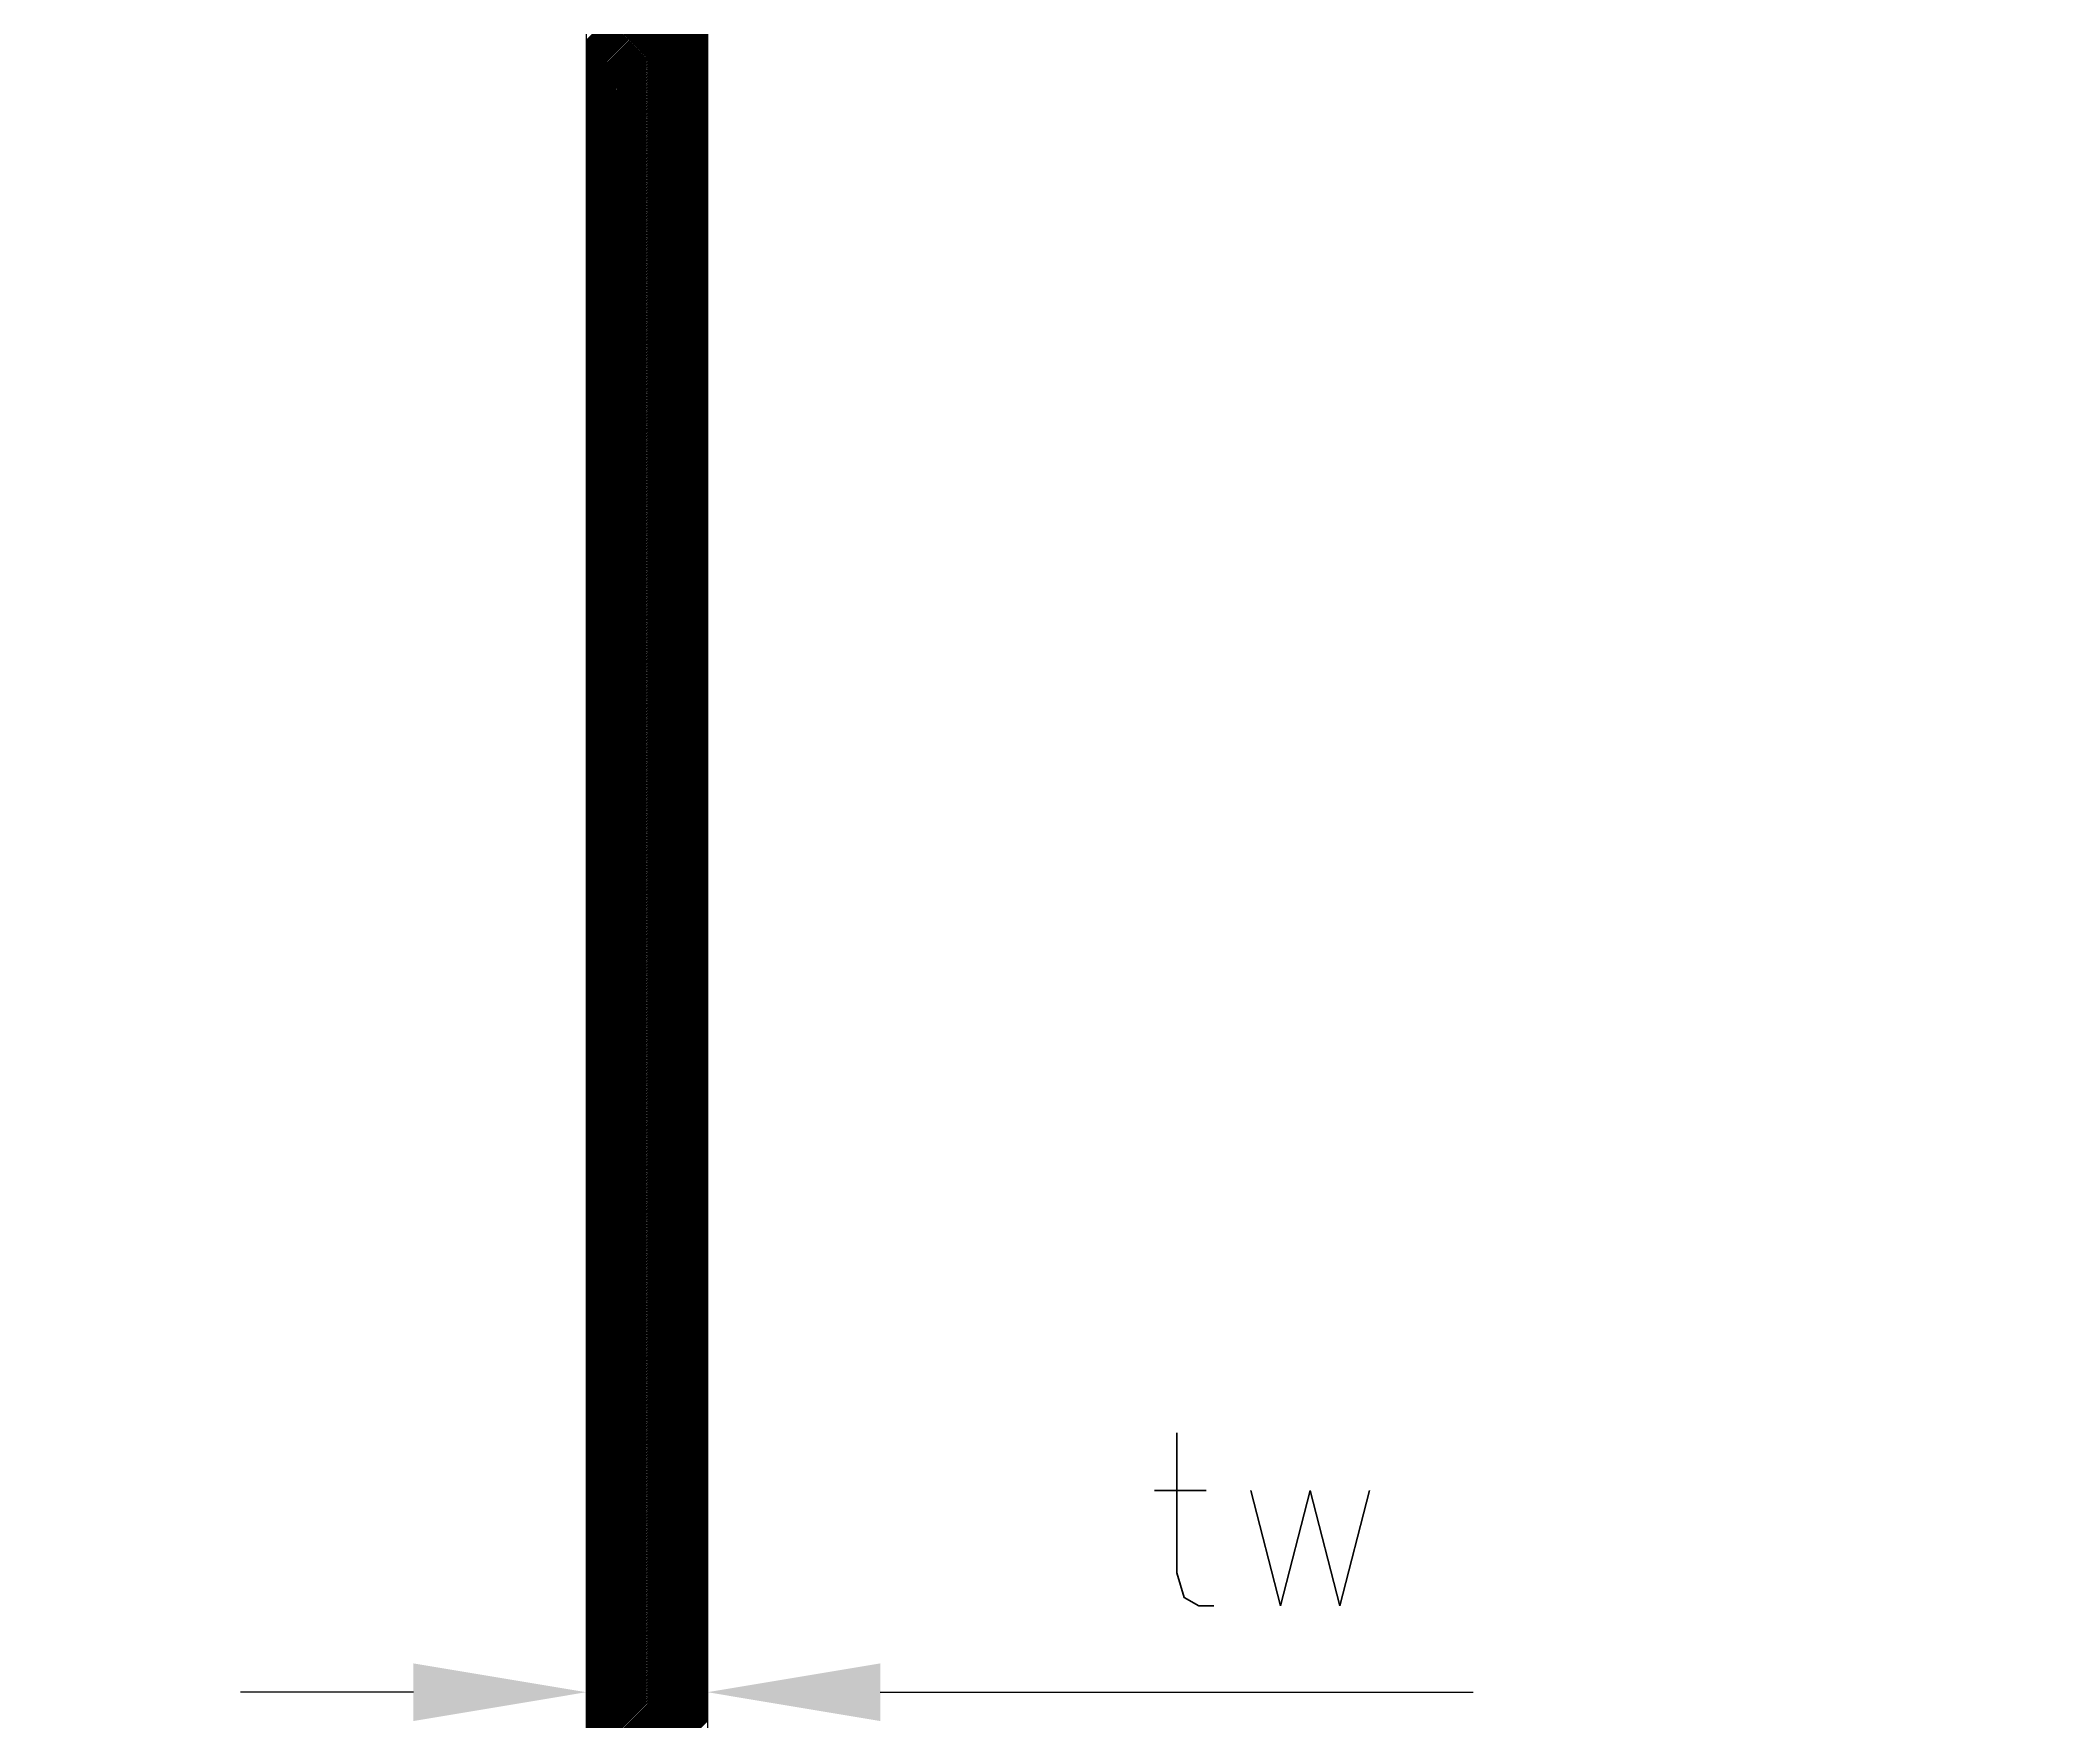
# Model space of a CAD drawing. Extents: x 7 to 3068, y 44 to 931.
# Drawn here: x 239.5 to 472.2, y 461.4 to 655.9 of the extents above; entities that cross this region are included whole.
import ezdxf

# ---------------------------------------------------------------- set-up
doc = ezdxf.new("R2010")
doc.units = 0
doc.layers.get('0').update_dxf_attribs({"linetype": 'CONTINUOUS'})
doc.layers.get('DEFPOINTS').update_dxf_attribs({"linetype": 'CONTINUOUS'})
doc.styles.get("Standard").update_dxf_attribs({"font": 'simplex.shx'})
doc.dimstyles.get("Standard").update_dxf_attribs({"dimtxt": 0.18, "dimasz": 0.18, "dimexe": 0.18, "dimexo": 0.0625, "dimgap": 0.09, "dimtad": 0, "dimtih": 1, "dimtoh": 1, "dimzin": 0, "dimcen": 0.09, "dimazin": 3, "dimtfac": 1, "dimtofl": 0, "dimtmove": 0, "dimatfit": 3})

# ---------------------------------------------------------------- blocks, each defined once
blk = doc.blocks.new('*X50')
at = {"color": 0}
for p, q in [((302.67, 655.89), (316.67, 669.89)), ((302.67, 655.71), (316.67, 669.71)), ((302.67, 655.54), (316.67, 669.54)), ((302.67, 655.36), (316.67, 669.36)), ((302.67, 655.18), (316.67, 669.18)), ((302.67, 655.01), (316.67, 669.01)), ((302.67, 654.83), (316.67, 668.83)), ((302.67, 654.65), (316.67, 668.65)), ((302.67, 654.48), (316.67, 668.48)), ((302.67, 654.3), (316.67, 668.3)), ((302.67, 654.12), (316.67, 668.12)), ((302.67, 653.95), (316.67, 667.95)), ((302.67, 653.77), (316.67, 667.77)), ((302.67, 653.59), (316.67, 667.59)), ((302.67, 653.42), (316.67, 667.42)), ((302.67, 653.24), (316.67, 667.24)), ((302.67, 653.06), (316.67, 667.06)), ((302.67, 652.89), (316.67, 666.89)), ((302.67, 652.71), (316.67, 666.71)), ((302.67, 652.53), (316.67, 666.53)), ((302.67, 652.36), (316.67, 666.36)), ((302.67, 652.18), (316.67, 666.18)), ((302.67, 652), (316.67, 666)), ((302.67, 651.83), (316.67, 665.83)), ((302.67, 651.65), (316.67, 665.65)), ((302.67, 651.47), (316.67, 665.47)), ((302.67, 651.3), (316.67, 665.3)), ((302.67, 651.12), (316.67, 665.12)), ((302.67, 650.94), (316.67, 664.94)), ((302.67, 650.76), (316.67, 664.76)), ((302.67, 650.59), (316.67, 664.59)), ((302.67, 650.41), (316.67, 664.41)), ((302.67, 650.23), (316.67, 664.23)), ((302.67, 650.06), (316.67, 664.06)), ((302.67, 649.88), (316.67, 663.88)), ((302.67, 649.7), (316.67, 663.7)), ((302.67, 649.53), (316.67, 663.53)), ((302.67, 649.35), (316.67, 663.35)), ((302.67, 649.17), (316.67, 663.17)), ((302.67, 649), (316.67, 663)), ((302.67, 648.82), (316.67, 662.82)), ((302.67, 648.64), (316.67, 662.64)), ((302.67, 648.47), (316.67, 662.47)), ((302.67, 648.29), (316.67, 662.29)), ((302.67, 648.11), (316.67, 662.11)), ((302.67, 647.94), (316.67, 661.94)), ((302.67, 647.76), (316.67, 661.76)), ((302.67, 647.58), (316.67, 661.58)), ((302.67, 647.41), (316.67, 661.41)), ((302.67, 647.23), (316.67, 661.23)), ((302.67, 647.05), (316.67, 661.05)), ((302.67, 646.88), (316.67, 660.88)), ((302.67, 646.7), (316.67, 660.7)), ((302.67, 646.52), (316.67, 660.52)), ((302.67, 646.35), (316.67, 660.35)), ((302.67, 646.17), (316.67, 660.17)), ((302.67, 645.99), (316.67, 659.99)), ((302.67, 645.82), (316.67, 659.82)), ((302.67, 645.64), (316.67, 659.64)), ((302.67, 645.46), (316.67, 659.46)), ((302.67, 645.28), (316.67, 659.28)), ((302.67, 645.11), (316.67, 659.11)), ((302.67, 644.93), (316.67, 658.93)), ((302.67, 644.75), (316.67, 658.75)), ((302.67, 644.58), (316.67, 658.58)), ((302.67, 644.4), (316.67, 658.4)), ((302.67, 644.22), (316.67, 658.22)), ((302.67, 644.05), (316.67, 658.05)), ((302.67, 643.87), (316.67, 657.87)), ((302.67, 643.69), (316.67, 657.69)), ((302.67, 643.52), (316.67, 657.52)), ((302.67, 643.34), (316.67, 657.34)), ((302.67, 643.16), (316.67, 657.16)), ((302.67, 642.99), (316.67, 656.99)), ((302.67, 642.81), (316.67, 656.81)), ((302.67, 642.63), (316.67, 656.63)), ((302.67, 642.46), (316.67, 656.46)), ((302.67, 642.28), (316.67, 656.28)), ((302.67, 642.1), (316.67, 656.1)), ((302.67, 641.93), (316.67, 655.93)), ((302.67, 641.75), (316.67, 655.75)), ((302.67, 641.57), (316.67, 655.57)), ((302.67, 641.4), (316.67, 655.4)), ((302.67, 641.22), (316.67, 655.22)), ((302.67, 641.04), (316.67, 655.04)), ((302.67, 640.87), (316.67, 654.87)), ((302.67, 640.69), (316.67, 654.69)), ((302.67, 640.51), (316.67, 654.51)), ((302.67, 640.34), (316.67, 654.34)), ((302.67, 640.16), (316.67, 654.16)), ((302.67, 639.98), (316.67, 653.98)), ((302.67, 639.8), (316.67, 653.8)), ((302.67, 639.63), (316.67, 653.63)), ((302.67, 639.45), (316.67, 653.45)), ((302.67, 639.27), (316.67, 653.27)), ((302.67, 639.1), (316.67, 653.1)), ((302.67, 638.92), (316.67, 652.92)), ((302.67, 638.74), (316.67, 652.74)), ((302.67, 638.57), (316.67, 652.57)), ((302.67, 638.39), (316.67, 652.39)), ((302.67, 638.21), (316.67, 652.21)), ((302.67, 638.04), (316.67, 652.04)), ((302.67, 637.86), (316.67, 651.86)), ((302.67, 637.68), (316.67, 651.68)), ((302.67, 637.51), (316.67, 651.51)), ((302.67, 637.33), (316.67, 651.33)), ((302.67, 637.15), (316.67, 651.15)), ((302.67, 636.98), (316.67, 650.98)), ((302.67, 636.8), (316.67, 650.8)), ((302.67, 636.62), (316.67, 650.62)), ((302.67, 636.45), (316.67, 650.45)), ((302.67, 636.27), (316.67, 650.27)), ((302.67, 636.09), (316.67, 650.09)), ((302.67, 635.92), (316.67, 649.92)), ((302.67, 635.74), (316.67, 649.74)), ((302.67, 635.56), (316.67, 649.56)), ((302.67, 635.39), (316.67, 649.39)), ((302.67, 635.21), (316.67, 649.21)), ((302.67, 635.03), (316.67, 649.03)), ((302.67, 634.85), (316.67, 648.85)), ((302.67, 634.68), (316.67, 648.68)), ((302.67, 634.5), (316.67, 648.5)), ((302.67, 634.32), (316.67, 648.32)), ((302.67, 634.15), (316.67, 648.15)), ((302.67, 633.97), (316.67, 647.97)), ((302.67, 633.79), (316.67, 647.79)), ((302.67, 633.62), (316.67, 647.62)), ((302.67, 633.44), (316.67, 647.44)), ((302.67, 633.26), (316.67, 647.26)), ((302.67, 633.09), (316.67, 647.09)), ((302.67, 632.91), (316.67, 646.91)), ((302.67, 632.73), (316.67, 646.73)), ((302.67, 632.56), (316.67, 646.56)), ((302.67, 632.38), (316.67, 646.38)), ((302.67, 632.2), (316.67, 646.2)), ((302.67, 632.03), (316.67, 646.03)), ((302.67, 631.85), (316.67, 645.85)), ((302.67, 631.67), (316.67, 645.67)), ((302.67, 631.5), (316.67, 645.5)), ((302.67, 631.32), (316.67, 645.32)), ((302.67, 631.14), (316.67, 645.14)), ((302.67, 630.97), (316.67, 644.97)), ((302.67, 630.79), (316.67, 644.79)), ((302.67, 630.61), (316.67, 644.61)), ((302.67, 630.44), (316.67, 644.44)), ((302.67, 630.26), (316.67, 644.26)), ((302.67, 630.08), (316.67, 644.08)), ((302.67, 629.91), (316.67, 643.91)), ((302.67, 629.73), (316.67, 643.73)), ((302.67, 629.55), (316.67, 643.55)), ((302.67, 629.37), (316.67, 643.37)), ((302.67, 629.2), (316.67, 643.2)), ((302.67, 629.02), (316.67, 643.02)), ((302.67, 628.84), (316.67, 642.84)), ((302.67, 628.67), (316.67, 642.67)), ((302.67, 628.49), (316.67, 642.49)), ((302.67, 628.31), (316.67, 642.31)), ((302.67, 628.14), (316.67, 642.14)), ((302.67, 627.96), (316.67, 641.96)), ((302.67, 627.78), (316.67, 641.78)), ((302.67, 627.61), (316.67, 641.61)), ((302.67, 627.43), (316.67, 641.43)), ((302.67, 627.25), (316.67, 641.25)), ((302.67, 627.08), (316.67, 641.08)), ((302.67, 626.9), (316.67, 640.9)), ((302.67, 626.72), (316.67, 640.72)), ((302.67, 626.55), (316.67, 640.55)), ((302.67, 626.37), (316.67, 640.37)), ((302.67, 626.19), (316.67, 640.19)), ((302.67, 626.02), (316.67, 640.02)), ((302.67, 625.84), (316.67, 639.84)), ((302.67, 625.66), (316.67, 639.66)), ((302.67, 625.49), (316.67, 639.49)), ((302.67, 625.31), (316.67, 639.31)), ((302.67, 625.13), (316.67, 639.13)), ((302.67, 624.96), (316.67, 638.96)), ((302.67, 624.78), (316.67, 638.78)), ((302.67, 624.6), (316.67, 638.6)), ((302.67, 624.43), (316.67, 638.43)), ((302.67, 624.25), (316.67, 638.25)), ((302.67, 624.07), (316.67, 638.07)), ((302.67, 623.89), (316.67, 637.89)), ((302.67, 623.72), (316.67, 637.72)), ((302.67, 623.54), (316.67, 637.54)), ((302.67, 623.36), (316.67, 637.36)), ((302.67, 623.19), (316.67, 637.19)), ((302.67, 623.01), (316.67, 637.01)), ((302.67, 622.83), (316.67, 636.83)), ((302.67, 622.66), (316.67, 636.66)), ((302.67, 622.48), (316.67, 636.48)), ((302.67, 622.3), (316.67, 636.3)), ((302.67, 622.13), (316.67, 636.13)), ((302.67, 621.95), (316.67, 635.95)), ((302.67, 621.77), (316.67, 635.77)), ((302.67, 621.6), (316.67, 635.6)), ((302.67, 621.42), (316.67, 635.42)), ((302.67, 621.24), (316.67, 635.24)), ((302.67, 621.07), (316.67, 635.07)), ((302.67, 620.89), (316.67, 634.89)), ((302.67, 620.71), (316.67, 634.71)), ((302.67, 620.54), (316.67, 634.54)), ((302.67, 620.36), (316.67, 634.36)), ((302.67, 620.18), (316.67, 634.18)), ((302.67, 620.01), (316.67, 634.01)), ((302.67, 619.83), (316.67, 633.83)), ((302.67, 619.65), (316.67, 633.65)), ((302.67, 619.48), (316.67, 633.48)), ((302.67, 619.3), (316.67, 633.3)), ((302.67, 619.12), (316.67, 633.12)), ((302.67, 618.95), (316.67, 632.95)), ((302.67, 618.77), (316.67, 632.77)), ((302.67, 618.59), (316.67, 632.59)), ((302.67, 618.41), (316.67, 632.41)), ((302.67, 618.24), (316.67, 632.24)), ((302.67, 618.06), (316.67, 632.06)), ((302.67, 617.88), (316.67, 631.88)), ((302.67, 617.71), (316.67, 631.71)), ((302.67, 617.53), (316.67, 631.53)), ((302.67, 617.35), (316.67, 631.35)), ((302.67, 617.18), (316.67, 631.18)), ((302.67, 617), (316.67, 631)), ((302.67, 616.82), (316.67, 630.82)), ((302.67, 616.65), (316.67, 630.65)), ((302.67, 616.47), (316.67, 630.47)), ((302.67, 616.29), (316.67, 630.29)), ((302.67, 616.12), (316.67, 630.12)), ((302.67, 615.94), (316.67, 629.94)), ((302.67, 615.76), (316.67, 629.76)), ((302.67, 615.59), (316.67, 629.59)), ((302.67, 615.41), (316.67, 629.41)), ((302.67, 615.23), (316.67, 629.23)), ((302.67, 615.06), (316.67, 629.06)), ((302.67, 614.88), (316.67, 628.88)), ((302.67, 614.7), (316.67, 628.7)), ((302.67, 614.53), (316.67, 628.53)), ((302.67, 614.35), (316.67, 628.35)), ((302.67, 614.17), (316.67, 628.17)), ((302.67, 614), (316.67, 628)), ((302.67, 613.82), (316.67, 627.82)), ((302.67, 613.64), (316.67, 627.64)), ((302.67, 613.47), (316.67, 627.47)), ((302.67, 613.29), (316.67, 627.29)), ((302.67, 613.11), (316.67, 627.11)), ((302.67, 612.93), (316.67, 626.93)), ((302.67, 612.76), (316.67, 626.76)), ((302.67, 612.58), (316.67, 626.58)), ((302.67, 612.4), (316.67, 626.4)), ((302.67, 612.23), (316.67, 626.23)), ((302.67, 612.05), (316.67, 626.05)), ((302.67, 611.87), (316.67, 625.87)), ((302.67, 611.7), (316.67, 625.7)), ((302.67, 611.52), (316.67, 625.52)), ((302.67, 611.34), (316.67, 625.34)), ((302.67, 611.17), (316.67, 625.17)), ((302.67, 610.99), (316.67, 624.99)), ((302.67, 610.81), (316.67, 624.81)), ((302.67, 610.64), (316.67, 624.64)), ((302.67, 610.46), (316.67, 624.46)), ((302.67, 610.28), (316.67, 624.28)), ((302.67, 610.11), (316.67, 624.11)), ((302.67, 609.93), (316.67, 623.93)), ((302.67, 609.75), (316.67, 623.75)), ((302.67, 609.58), (316.67, 623.58)), ((302.67, 609.4), (316.67, 623.4)), ((302.67, 609.22), (316.67, 623.22)), ((302.67, 609.05), (316.67, 623.05)), ((302.67, 608.87), (316.67, 622.87)), ((302.67, 608.69), (316.67, 622.69)), ((302.67, 608.52), (316.67, 622.52)), ((302.67, 608.34), (316.67, 622.34)), ((302.67, 608.16), (316.67, 622.16)), ((302.67, 607.98), (316.67, 621.98)), ((302.67, 607.81), (316.67, 621.81)), ((302.67, 607.63), (316.67, 621.63)), ((302.67, 607.45), (316.67, 621.45)), ((302.67, 607.28), (316.67, 621.28)), ((302.67, 607.1), (316.67, 621.1)), ((302.67, 606.92), (316.67, 620.92)), ((302.67, 606.75), (316.67, 620.75)), ((302.67, 606.57), (316.67, 620.57)), ((302.67, 606.39), (316.67, 620.39)), ((302.67, 606.22), (316.67, 620.22)), ((302.67, 606.04), (316.67, 620.04)), ((302.67, 605.86), (316.67, 619.86)), ((302.67, 605.69), (316.67, 619.69)), ((302.67, 605.51), (316.67, 619.51)), ((302.67, 605.33), (316.67, 619.33)), ((302.67, 605.16), (316.67, 619.16)), ((302.67, 604.98), (316.67, 618.98)), ((302.67, 604.8), (316.67, 618.8)), ((302.67, 604.63), (316.67, 618.63)), ((302.67, 604.45), (316.67, 618.45)), ((302.67, 604.27), (316.67, 618.27)), ((302.67, 604.1), (316.67, 618.1)), ((302.67, 603.92), (316.67, 617.92)), ((302.67, 603.74), (316.67, 617.74)), ((302.67, 603.57), (316.67, 617.57)), ((302.67, 603.39), (316.67, 617.39)), ((302.67, 603.21), (316.67, 617.21)), ((302.67, 603.04), (316.67, 617.04)), ((302.67, 602.86), (316.67, 616.86)), ((302.67, 602.68), (316.67, 616.68)), ((302.67, 602.5), (316.67, 616.5)), ((302.67, 602.33), (316.67, 616.33)), ((302.67, 602.15), (316.67, 616.15)), ((302.67, 601.97), (316.67, 615.97)), ((302.67, 601.8), (316.67, 615.8)), ((302.67, 601.62), (316.67, 615.62)), ((302.67, 601.44), (316.67, 615.44)), ((302.67, 601.27), (316.67, 615.27)), ((302.67, 601.09), (316.67, 615.09)), ((302.67, 600.91), (316.67, 614.91)), ((302.67, 600.74), (316.67, 614.74)), ((302.67, 600.56), (316.67, 614.56)), ((302.67, 600.38), (316.67, 614.38)), ((302.67, 600.21), (316.67, 614.21)), ((302.67, 600.03), (316.67, 614.03)), ((302.67, 599.85), (316.67, 613.85)), ((302.67, 599.68), (316.67, 613.68)), ((302.67, 599.5), (316.67, 613.5)), ((302.67, 599.32), (316.67, 613.32)), ((302.67, 599.15), (316.67, 613.15)), ((302.67, 598.97), (316.67, 612.97)), ((302.67, 598.79), (316.67, 612.79)), ((302.67, 598.62), (316.67, 612.62)), ((302.67, 598.44), (316.67, 612.44)), ((302.67, 598.26), (316.67, 612.26)), ((302.67, 598.09), (316.67, 612.09)), ((302.67, 597.91), (316.67, 611.91)), ((302.67, 597.73), (316.67, 611.73)), ((302.67, 597.56), (316.67, 611.56)), ((302.67, 597.38), (316.67, 611.38)), ((302.67, 597.2), (316.67, 611.2)), ((302.67, 597.02), (316.67, 611.02)), ((302.67, 596.85), (316.67, 610.85)), ((302.67, 596.67), (316.67, 610.67)), ((302.67, 596.49), (316.67, 610.49)), ((302.67, 596.32), (316.67, 610.32)), ((302.67, 596.14), (316.67, 610.14)), ((302.67, 595.96), (316.67, 609.96)), ((302.67, 595.79), (316.67, 609.79)), ((302.67, 595.61), (316.67, 609.61)), ((302.67, 595.43), (316.67, 609.43)), ((302.67, 595.26), (316.67, 609.26)), ((302.67, 595.08), (316.67, 609.08)), ((302.67, 594.9), (316.67, 608.9)), ((302.67, 594.73), (316.67, 608.73)), ((302.67, 594.55), (316.67, 608.55)), ((302.67, 594.37), (316.67, 608.37)), ((302.67, 594.2), (316.67, 608.2)), ((302.67, 594.02), (316.67, 608.02)), ((302.67, 593.84), (316.67, 607.84)), ((302.67, 593.67), (316.67, 607.67)), ((302.67, 593.49), (316.67, 607.49)), ((302.67, 593.31), (316.67, 607.31)), ((302.67, 593.14), (316.67, 607.14)), ((302.67, 592.96), (316.67, 606.96)), ((302.67, 592.78), (316.67, 606.78)), ((302.67, 592.61), (316.67, 606.61)), ((302.67, 592.43), (316.67, 606.43)), ((302.67, 592.25), (316.67, 606.25)), ((302.67, 592.08), (316.67, 606.08)), ((302.67, 591.9), (316.67, 605.9)), ((302.67, 591.72), (316.67, 605.72)), ((302.67, 591.54), (316.67, 605.54)), ((302.67, 591.37), (316.67, 605.37)), ((302.67, 591.19), (316.67, 605.19)), ((302.67, 591.01), (316.67, 605.01)), ((302.67, 590.84), (316.67, 604.84)), ((302.67, 590.66), (316.67, 604.66)), ((302.67, 590.48), (316.67, 604.48)), ((302.67, 590.31), (316.67, 604.31)), ((302.67, 590.13), (316.67, 604.13)), ((302.67, 589.95), (316.67, 603.95)), ((302.67, 589.78), (316.67, 603.78)), ((302.67, 589.6), (316.67, 603.6)), ((302.67, 589.42), (316.67, 603.42)), ((302.67, 589.25), (316.67, 603.25)), ((302.67, 589.07), (316.67, 603.07)), ((302.67, 588.89), (316.67, 602.89)), ((302.67, 588.72), (316.67, 602.72)), ((302.67, 588.54), (316.67, 602.54)), ((302.67, 588.36), (316.67, 602.36)), ((302.67, 588.19), (316.67, 602.19)), ((302.67, 588.01), (316.67, 602.01)), ((302.67, 587.83), (316.67, 601.83)), ((302.67, 587.66), (316.67, 601.66)), ((302.67, 587.48), (316.67, 601.48)), ((302.67, 587.3), (316.67, 601.3)), ((302.67, 587.13), (316.67, 601.13)), ((302.67, 586.95), (316.67, 600.95)), ((302.67, 586.77), (316.67, 600.77)), ((302.67, 586.59), (316.67, 600.59)), ((302.67, 586.42), (316.67, 600.42)), ((302.67, 586.24), (316.67, 600.24)), ((302.67, 586.06), (316.67, 600.06)), ((302.67, 585.89), (316.67, 599.89)), ((302.67, 585.71), (316.67, 599.71)), ((302.67, 585.53), (316.67, 599.53)), ((302.67, 585.36), (316.67, 599.36)), ((302.67, 585.18), (316.67, 599.18)), ((302.67, 585), (316.67, 599)), ((302.67, 584.83), (316.67, 598.83)), ((302.67, 584.65), (316.67, 598.65)), ((302.67, 584.47), (316.67, 598.47)), ((302.67, 584.3), (316.67, 598.3)), ((302.67, 584.12), (316.67, 598.12)), ((302.67, 583.94), (316.67, 597.94)), ((302.67, 583.77), (316.67, 597.77)), ((302.67, 583.59), (316.67, 597.59)), ((302.67, 583.41), (316.67, 597.41)), ((302.67, 583.24), (316.67, 597.24)), ((302.67, 583.06), (316.67, 597.06)), ((302.67, 582.88), (316.67, 596.88)), ((302.67, 582.71), (316.67, 596.71)), ((302.67, 582.53), (316.67, 596.53)), ((302.67, 582.35), (316.67, 596.35)), ((302.67, 582.18), (316.67, 596.18)), ((302.67, 582), (316.67, 596)), ((302.67, 581.82), (316.67, 595.82)), ((302.67, 581.65), (316.67, 595.65)), ((302.67, 581.47), (316.67, 595.47)), ((302.67, 581.29), (316.67, 595.29)), ((302.67, 581.11), (316.67, 595.11)), ((302.67, 580.94), (316.67, 594.94)), ((302.67, 580.76), (316.67, 594.76)), ((302.67, 580.58), (316.67, 594.58)), ((302.67, 580.41), (316.67, 594.41)), ((302.67, 580.23), (316.67, 594.23)), ((302.67, 580.05), (316.67, 594.05)), ((302.67, 579.88), (316.67, 593.88)), ((302.67, 579.7), (316.67, 593.7)), ((302.67, 579.52), (316.67, 593.52)), ((302.67, 579.35), (316.67, 593.35)), ((302.67, 579.17), (316.67, 593.17)), ((302.67, 578.99), (316.67, 592.99)), ((302.67, 578.82), (316.67, 592.82)), ((302.67, 578.64), (316.67, 592.64)), ((302.67, 578.46), (316.67, 592.46)), ((302.67, 578.29), (316.67, 592.29)), ((302.67, 578.11), (316.67, 592.11)), ((302.67, 577.93), (316.67, 591.93)), ((302.67, 577.76), (316.67, 591.76)), ((302.67, 577.58), (316.67, 591.58)), ((302.67, 577.4), (316.67, 591.4)), ((302.67, 577.23), (316.67, 591.23)), ((302.67, 577.05), (316.67, 591.05)), ((302.67, 576.87), (316.67, 590.87)), ((302.67, 576.7), (316.67, 590.7)), ((302.67, 576.52), (316.67, 590.52)), ((302.67, 576.34), (316.67, 590.34)), ((302.67, 576.17), (316.67, 590.17)), ((302.67, 575.99), (316.67, 589.99)), ((302.67, 575.81), (316.67, 589.81)), ((302.67, 575.63), (316.67, 589.63)), ((302.67, 575.46), (316.67, 589.46)), ((302.67, 575.28), (316.67, 589.28)), ((302.67, 575.1), (316.67, 589.1)), ((302.67, 574.93), (316.67, 588.93)), ((302.67, 574.75), (316.67, 588.75)), ((302.67, 574.57), (316.67, 588.57)), ((302.67, 574.4), (316.67, 588.4)), ((302.67, 574.22), (316.67, 588.22)), ((302.67, 574.04), (316.67, 588.04)), ((302.67, 573.87), (316.67, 587.87)), ((302.67, 573.69), (316.67, 587.69)), ((302.67, 573.51), (316.67, 587.51)), ((302.67, 573.34), (316.67, 587.34)), ((302.67, 573.16), (316.67, 587.16)), ((302.67, 572.98), (316.67, 586.98)), ((302.67, 572.81), (316.67, 586.81)), ((302.67, 572.63), (316.67, 586.63)), ((302.67, 572.45), (316.67, 586.45)), ((302.67, 572.28), (316.67, 586.28)), ((302.67, 572.1), (316.67, 586.1)), ((302.67, 571.92), (316.67, 585.92)), ((302.67, 571.75), (316.67, 585.75)), ((302.67, 571.57), (316.67, 585.57)), ((302.67, 571.39), (316.67, 585.39)), ((302.67, 571.22), (316.67, 585.22)), ((302.67, 571.04), (316.67, 585.04)), ((302.67, 570.86), (316.67, 584.86)), ((302.67, 570.69), (316.67, 584.69)), ((302.67, 570.51), (316.67, 584.51)), ((302.67, 570.33), (316.67, 584.33)), ((302.67, 570.15), (316.67, 584.15)), ((302.67, 569.98), (316.67, 583.98)), ((302.67, 569.8), (316.67, 583.8)), ((302.67, 569.62), (316.67, 583.62)), ((302.67, 569.45), (316.67, 583.45)), ((302.67, 569.27), (316.67, 583.27)), ((302.67, 569.09), (316.67, 583.09)), ((302.67, 568.92), (316.67, 582.92)), ((302.67, 568.74), (316.67, 582.74)), ((302.67, 568.56), (316.67, 582.56)), ((302.67, 568.39), (316.67, 582.39)), ((302.67, 568.21), (316.67, 582.21)), ((302.67, 568.03), (316.67, 582.03)), ((302.67, 567.86), (316.67, 581.86)), ((302.67, 567.68), (316.67, 581.68)), ((302.67, 567.5), (316.67, 581.5)), ((302.67, 567.33), (316.67, 581.33)), ((302.67, 567.15), (316.67, 581.15)), ((302.67, 566.97), (316.67, 580.97)), ((302.67, 566.8), (316.67, 580.8)), ((302.67, 566.62), (316.67, 580.62)), ((302.67, 566.44), (316.67, 580.44)), ((302.67, 566.27), (316.67, 580.27)), ((302.67, 566.09), (316.67, 580.09)), ((302.67, 565.91), (316.67, 579.91)), ((302.67, 565.74), (316.67, 579.74)), ((302.67, 565.56), (316.67, 579.56)), ((302.67, 565.38), (316.67, 579.38)), ((302.67, 565.2), (316.67, 579.2)), ((302.67, 565.03), (316.67, 579.03)), ((302.67, 564.85), (316.67, 578.85)), ((302.67, 564.67), (316.67, 578.67)), ((302.67, 564.5), (316.67, 578.5)), ((302.67, 564.32), (316.67, 578.32)), ((302.67, 564.14), (316.67, 578.14)), ((302.67, 563.97), (316.67, 577.97)), ((302.67, 563.79), (316.67, 577.79)), ((302.67, 563.61), (316.67, 577.61)), ((302.67, 563.44), (316.67, 577.44)), ((302.67, 563.26), (316.67, 577.26)), ((302.67, 563.08), (316.67, 577.08)), ((302.67, 562.91), (316.67, 576.91)), ((302.67, 562.73), (316.67, 576.73)), ((302.67, 562.55), (316.67, 576.55)), ((302.67, 562.38), (316.67, 576.38)), ((302.67, 562.2), (316.67, 576.2)), ((302.67, 562.02), (316.67, 576.02)), ((302.67, 561.85), (316.67, 575.85)), ((302.67, 561.67), (316.67, 575.67)), ((302.67, 561.49), (316.67, 575.49)), ((302.67, 561.32), (316.67, 575.32)), ((302.67, 561.14), (316.67, 575.14)), ((302.67, 560.96), (316.67, 574.96)), ((302.67, 560.79), (316.67, 574.79)), ((302.67, 560.61), (316.67, 574.61)), ((302.67, 560.43), (316.67, 574.43)), ((302.67, 560.26), (316.67, 574.26)), ((302.67, 560.08), (316.67, 574.08)), ((302.67, 559.9), (316.67, 573.9)), ((302.67, 559.72), (316.67, 573.72)), ((302.67, 559.55), (316.67, 573.55)), ((302.67, 559.37), (316.67, 573.37)), ((302.67, 559.19), (316.67, 573.19)), ((302.67, 559.02), (316.67, 573.02)), ((302.67, 558.84), (316.67, 572.84)), ((302.67, 558.66), (316.67, 572.66)), ((302.67, 558.49), (316.67, 572.49)), ((302.67, 558.31), (316.67, 572.31)), ((302.67, 558.13), (316.67, 572.13)), ((302.67, 557.96), (316.67, 571.96)), ((302.67, 557.78), (316.67, 571.78)), ((302.67, 557.6), (316.67, 571.6)), ((302.67, 557.43), (316.67, 571.43)), ((302.67, 557.25), (316.67, 571.25)), ((302.67, 557.07), (316.67, 571.07)), ((302.67, 556.9), (316.67, 570.9)), ((302.67, 556.72), (316.67, 570.72)), ((302.67, 556.54), (316.67, 570.54)), ((302.67, 556.37), (316.67, 570.37)), ((302.67, 556.19), (316.67, 570.19)), ((302.67, 556.01), (316.67, 570.01)), ((302.67, 555.84), (316.67, 569.84)), ((302.67, 555.66), (316.67, 569.66)), ((302.67, 555.48), (316.67, 569.48)), ((302.67, 555.31), (316.67, 569.31)), ((302.67, 555.13), (316.67, 569.13)), ((302.67, 554.95), (316.67, 568.95)), ((302.67, 554.78), (316.67, 568.78)), ((302.67, 554.6), (316.67, 568.6)), ((302.67, 554.42), (316.67, 568.42)), ((302.67, 554.24), (316.67, 568.24)), ((302.67, 554.07), (316.67, 568.07)), ((302.67, 553.89), (316.67, 567.89)), ((302.67, 553.71), (316.67, 567.71)), ((302.67, 553.54), (316.67, 567.54)), ((302.67, 553.36), (316.67, 567.36)), ((302.67, 553.18), (316.67, 567.18)), ((302.67, 553.01), (316.67, 567.01)), ((302.67, 552.83), (316.67, 566.83)), ((302.67, 552.65), (316.67, 566.65)), ((302.67, 552.48), (316.67, 566.48)), ((302.67, 552.3), (316.67, 566.3)), ((302.67, 552.12), (316.67, 566.12)), ((302.67, 551.95), (316.67, 565.95)), ((302.67, 551.77), (316.67, 565.77)), ((302.67, 551.59), (316.67, 565.59)), ((302.67, 551.42), (316.67, 565.42)), ((302.67, 551.24), (316.67, 565.24)), ((302.67, 551.06), (316.67, 565.06)), ((302.67, 550.89), (316.67, 564.89)), ((302.67, 550.71), (316.67, 564.71)), ((302.67, 550.53), (316.67, 564.53)), ((302.67, 550.36), (316.67, 564.36)), ((302.67, 550.18), (316.67, 564.18)), ((302.67, 550), (316.67, 564)), ((302.67, 549.83), (316.67, 563.83)), ((302.67, 549.65), (316.67, 563.65)), ((302.67, 549.47), (316.67, 563.47)), ((302.67, 549.3), (316.67, 563.3)), ((302.67, 549.12), (316.67, 563.12)), ((302.67, 548.94), (316.67, 562.94)), ((302.67, 548.76), (316.67, 562.76)), ((302.67, 548.59), (316.67, 562.59)), ((302.67, 548.41), (316.67, 562.41)), ((302.67, 548.23), (316.67, 562.23)), ((302.67, 548.06), (316.67, 562.06)), ((302.67, 547.88), (316.67, 561.88)), ((302.67, 547.7), (316.67, 561.7)), ((302.67, 547.53), (316.67, 561.53)), ((302.67, 547.35), (316.67, 561.35)), ((302.67, 547.17), (316.67, 561.17)), ((302.67, 547), (316.67, 561)), ((302.67, 546.82), (316.67, 560.82)), ((302.67, 546.64), (316.67, 560.64)), ((302.67, 546.47), (316.67, 560.47)), ((302.67, 546.29), (316.67, 560.29)), ((302.67, 546.11), (316.67, 560.11)), ((302.67, 545.94), (316.67, 559.94)), ((302.67, 545.76), (316.67, 559.76)), ((302.67, 545.58), (316.67, 559.58)), ((302.67, 545.41), (316.67, 559.41)), ((302.67, 545.23), (316.67, 559.23)), ((302.67, 545.05), (316.67, 559.05)), ((302.67, 544.88), (316.67, 558.88)), ((302.67, 544.7), (316.67, 558.7)), ((302.67, 544.52), (316.67, 558.52)), ((302.67, 544.35), (316.67, 558.35)), ((302.67, 544.17), (316.67, 558.17)), ((302.67, 543.99), (316.67, 557.99)), ((302.67, 543.81), (316.67, 557.81)), ((302.67, 543.64), (316.67, 557.64)), ((302.67, 543.46), (316.67, 557.46)), ((302.67, 543.28), (316.67, 557.28)), ((302.67, 543.11), (316.67, 557.11)), ((302.67, 542.93), (316.67, 556.93)), ((302.67, 542.75), (316.67, 556.75)), ((302.67, 542.58), (316.67, 556.58)), ((302.67, 542.4), (316.67, 556.4)), ((302.67, 542.22), (316.67, 556.22)), ((302.67, 542.05), (316.67, 556.05)), ((302.67, 541.87), (316.67, 555.87)), ((302.67, 541.69), (316.67, 555.69)), ((302.67, 541.52), (316.67, 555.52)), ((302.67, 541.34), (316.67, 555.34)), ((302.67, 541.16), (316.67, 555.16)), ((302.67, 540.99), (316.67, 554.99)), ((302.67, 540.81), (316.67, 554.81)), ((302.67, 540.63), (316.67, 554.63)), ((302.67, 540.46), (316.67, 554.46)), ((302.67, 540.28), (316.67, 554.28)), ((302.67, 540.1), (316.67, 554.1)), ((302.67, 539.93), (316.67, 553.93)), ((302.67, 539.75), (316.67, 553.75)), ((302.67, 539.57), (316.67, 553.57)), ((302.67, 539.4), (316.67, 553.4)), ((302.67, 539.22), (316.67, 553.22)), ((302.67, 539.04), (316.67, 553.04)), ((302.67, 538.87), (316.67, 552.87)), ((302.67, 538.69), (316.67, 552.69)), ((302.67, 538.51), (316.67, 552.51)), ((302.67, 538.33), (316.67, 552.33)), ((302.67, 538.16), (316.67, 552.16)), ((302.67, 537.98), (316.67, 551.98)), ((302.67, 537.8), (316.67, 551.8)), ((302.67, 537.63), (316.67, 551.63)), ((302.67, 537.45), (316.67, 551.45)), ((302.67, 537.27), (316.67, 551.27)), ((302.67, 537.1), (316.67, 551.1)), ((302.67, 536.92), (316.67, 550.92)), ((302.67, 536.74), (316.67, 550.74)), ((302.67, 536.57), (316.67, 550.57)), ((302.67, 536.39), (316.67, 550.39)), ((302.67, 536.21), (316.67, 550.21)), ((302.67, 536.04), (316.67, 550.04)), ((302.67, 535.86), (316.67, 549.86)), ((302.67, 535.68), (316.67, 549.68)), ((302.67, 535.51), (316.67, 549.51)), ((302.67, 535.33), (316.67, 549.33)), ((302.67, 535.15), (316.67, 549.15)), ((302.67, 534.98), (316.67, 548.98)), ((302.67, 534.8), (316.67, 548.8)), ((302.67, 534.62), (316.67, 548.62)), ((302.67, 534.45), (316.67, 548.45)), ((302.67, 534.27), (316.67, 548.27)), ((302.67, 534.09), (316.67, 548.09)), ((302.67, 533.92), (316.67, 547.92)), ((302.67, 533.74), (316.67, 547.74)), ((302.67, 533.56), (316.67, 547.56)), ((302.67, 533.39), (316.67, 547.39)), ((302.67, 533.21), (316.67, 547.21)), ((302.67, 533.03), (316.67, 547.03)), ((302.67, 532.85), (316.67, 546.85)), ((302.67, 532.68), (316.67, 546.68)), ((302.67, 532.5), (316.67, 546.5)), ((302.67, 532.32), (316.67, 546.32)), ((302.67, 532.15), (316.67, 546.15)), ((302.67, 531.97), (316.67, 545.97)), ((302.67, 531.79), (316.67, 545.79)), ((302.67, 531.62), (316.67, 545.62)), ((302.67, 531.44), (316.67, 545.44)), ((302.67, 531.26), (316.67, 545.26)), ((302.67, 531.09), (316.67, 545.09)), ((302.67, 530.91), (316.67, 544.91)), ((302.67, 530.73), (316.67, 544.73)), ((302.67, 530.56), (316.67, 544.56)), ((302.67, 530.38), (316.67, 544.38)), ((302.67, 530.2), (316.67, 544.2)), ((302.67, 530.03), (316.67, 544.03)), ((302.67, 529.85), (316.67, 543.85)), ((302.67, 529.67), (316.67, 543.67)), ((302.67, 529.5), (316.67, 543.5)), ((302.67, 529.32), (316.67, 543.32)), ((302.67, 529.14), (316.67, 543.14)), ((302.67, 528.97), (316.67, 542.97)), ((302.67, 528.79), (316.67, 542.79)), ((302.67, 528.61), (316.67, 542.61)), ((302.67, 528.44), (316.67, 542.44)), ((302.67, 528.26), (316.67, 542.26)), ((302.67, 528.08), (316.67, 542.08)), ((302.67, 527.91), (316.67, 541.91)), ((302.67, 527.73), (316.67, 541.73)), ((302.67, 527.55), (316.67, 541.55)), ((302.67, 527.37), (316.67, 541.37)), ((302.67, 527.2), (316.67, 541.2)), ((302.67, 527.02), (316.67, 541.02)), ((302.67, 526.84), (316.67, 540.84)), ((302.67, 526.67), (316.67, 540.67)), ((302.67, 526.49), (316.67, 540.49)), ((302.67, 526.31), (316.67, 540.31)), ((302.67, 526.14), (316.67, 540.14)), ((302.67, 525.96), (316.67, 539.96)), ((302.67, 525.78), (316.67, 539.78)), ((302.67, 525.61), (316.67, 539.61)), ((302.67, 525.43), (316.67, 539.43)), ((302.67, 525.25), (316.67, 539.25)), ((302.67, 525.08), (316.67, 539.08)), ((302.67, 524.9), (316.67, 538.9)), ((302.67, 524.72), (316.67, 538.72)), ((302.67, 524.55), (316.67, 538.55)), ((302.67, 524.37), (316.67, 538.37)), ((302.67, 524.19), (316.67, 538.19)), ((302.67, 524.02), (316.67, 538.02)), ((302.67, 523.84), (316.67, 537.84)), ((302.67, 523.66), (316.67, 537.66)), ((302.67, 523.49), (316.67, 537.49)), ((302.67, 523.31), (316.67, 537.31)), ((302.67, 523.13), (316.67, 537.13)), ((302.67, 522.96), (316.67, 536.96)), ((302.67, 522.78), (316.67, 536.78)), ((302.67, 522.6), (316.67, 536.6)), ((302.67, 522.43), (316.67, 536.43)), ((302.67, 522.25), (316.67, 536.25)), ((302.67, 522.07), (316.67, 536.07)), ((302.67, 521.89), (316.67, 535.89)), ((302.67, 521.72), (316.67, 535.72)), ((302.67, 521.54), (316.67, 535.54)), ((302.67, 521.36), (316.67, 535.36)), ((302.67, 521.19), (316.67, 535.19)), ((302.67, 521.01), (316.67, 535.01)), ((302.67, 520.83), (316.67, 534.83)), ((302.67, 520.66), (316.67, 534.66)), ((302.67, 520.48), (316.67, 534.48)), ((302.67, 520.3), (316.67, 534.3)), ((302.67, 520.13), (316.67, 534.13)), ((302.67, 519.95), (316.67, 533.95)), ((302.67, 519.77), (316.67, 533.77)), ((302.67, 519.6), (316.67, 533.6)), ((302.67, 519.42), (316.67, 533.42)), ((302.67, 519.24), (316.67, 533.24)), ((302.67, 519.07), (316.67, 533.07)), ((302.67, 518.89), (316.67, 532.89)), ((302.67, 518.71), (316.67, 532.71)), ((302.67, 518.54), (316.67, 532.54)), ((302.67, 518.36), (316.67, 532.36)), ((302.67, 518.18), (316.67, 532.18)), ((302.67, 518.01), (316.67, 532.01)), ((302.67, 517.83), (316.67, 531.83)), ((302.67, 517.65), (316.67, 531.65)), ((302.67, 517.48), (316.67, 531.48)), ((302.67, 517.3), (316.67, 531.3)), ((302.67, 517.12), (316.67, 531.12)), ((302.67, 516.94), (316.67, 530.94)), ((302.67, 516.77), (316.67, 530.77)), ((302.67, 516.59), (316.67, 530.59)), ((302.67, 516.41), (316.67, 530.41)), ((302.67, 516.24), (316.67, 530.24)), ((302.67, 516.06), (316.67, 530.06)), ((302.67, 515.88), (316.67, 529.88)), ((302.67, 515.71), (316.67, 529.71)), ((302.67, 515.53), (316.67, 529.53)), ((302.67, 515.35), (316.67, 529.35)), ((302.67, 515.18), (316.67, 529.18)), ((302.67, 515), (316.67, 529)), ((302.67, 514.82), (316.67, 528.82)), ((302.67, 514.65), (316.67, 528.65)), ((302.67, 514.47), (316.67, 528.47)), ((302.67, 514.29), (316.67, 528.29)), ((302.67, 514.12), (316.67, 528.12)), ((302.67, 513.94), (316.67, 527.94)), ((302.67, 513.76), (316.67, 527.76)), ((302.67, 513.59), (316.67, 527.59)), ((302.67, 513.41), (316.67, 527.41)), ((302.67, 513.23), (316.67, 527.23)), ((302.67, 513.06), (316.67, 527.06)), ((302.67, 512.88), (316.67, 526.88)), ((302.67, 512.7), (316.67, 526.7)), ((302.67, 512.53), (316.67, 526.53)), ((302.67, 512.35), (316.67, 526.35)), ((302.67, 512.17), (316.67, 526.17)), ((302.67, 512), (316.67, 526)), ((302.67, 511.82), (316.67, 525.82)), ((302.67, 511.64), (316.67, 525.64)), ((302.67, 511.46), (316.67, 525.46)), ((302.67, 511.29), (316.67, 525.29)), ((302.67, 511.11), (316.67, 525.11)), ((302.67, 510.93), (316.67, 524.93)), ((302.67, 510.76), (316.67, 524.76)), ((302.67, 510.58), (316.67, 524.58)), ((302.67, 510.4), (316.67, 524.4)), ((302.67, 510.23), (316.67, 524.23)), ((302.67, 510.05), (316.67, 524.05)), ((302.67, 509.87), (316.67, 523.87)), ((302.67, 509.7), (316.67, 523.7)), ((302.67, 509.52), (316.67, 523.52)), ((302.67, 509.34), (316.67, 523.34)), ((302.67, 509.17), (316.67, 523.17)), ((302.67, 508.99), (316.67, 522.99)), ((302.67, 508.81), (316.67, 522.81)), ((302.67, 508.64), (316.67, 522.64)), ((302.67, 508.46), (316.67, 522.46)), ((302.67, 508.28), (316.67, 522.28)), ((302.67, 508.11), (316.67, 522.11)), ((302.67, 507.93), (316.67, 521.93)), ((302.67, 507.75), (316.67, 521.75)), ((302.67, 507.58), (316.67, 521.58)), ((302.67, 507.4), (316.67, 521.4)), ((302.67, 507.22), (316.67, 521.22)), ((302.67, 507.05), (316.67, 521.05)), ((302.67, 506.87), (316.67, 520.87)), ((302.67, 506.69), (316.67, 520.69)), ((302.67, 506.52), (316.67, 520.52)), ((302.67, 506.34), (316.67, 520.34)), ((302.67, 506.16), (316.67, 520.16)), ((302.67, 505.98), (316.67, 519.98)), ((302.67, 505.81), (316.67, 519.81)), ((302.67, 505.63), (316.67, 519.63)), ((302.67, 505.45), (316.67, 519.45)), ((302.67, 505.28), (316.67, 519.28)), ((302.67, 505.1), (316.67, 519.1)), ((302.67, 504.92), (316.67, 518.92)), ((302.67, 504.75), (316.67, 518.75)), ((302.67, 504.57), (316.67, 518.57)), ((302.67, 504.39), (316.67, 518.39)), ((302.67, 504.22), (316.67, 518.22)), ((302.67, 504.04), (316.67, 518.04)), ((302.67, 503.86), (316.67, 517.86)), ((302.67, 503.69), (316.67, 517.69)), ((302.67, 503.51), (316.67, 517.51)), ((302.67, 503.33), (316.67, 517.33)), ((302.67, 503.16), (316.67, 517.16)), ((302.67, 502.98), (316.67, 516.98)), ((302.67, 502.8), (316.67, 516.8)), ((302.67, 502.63), (316.67, 516.63)), ((302.67, 502.45), (316.67, 516.45)), ((302.67, 502.27), (316.67, 516.27)), ((302.67, 502.1), (316.67, 516.1)), ((302.67, 501.92), (316.67, 515.92)), ((302.67, 501.74), (316.67, 515.74)), ((302.67, 501.57), (316.67, 515.57)), ((302.67, 501.39), (316.67, 515.39)), ((302.67, 501.21), (316.67, 515.21)), ((302.67, 501.04), (316.67, 515.04)), ((302.67, 500.86), (316.67, 514.86)), ((302.67, 500.68), (316.67, 514.68)), ((302.67, 500.5), (316.67, 514.5)), ((302.67, 500.33), (316.67, 514.33)), ((302.67, 500.15), (316.67, 514.15)), ((302.67, 499.97), (316.67, 513.97)), ((302.67, 499.8), (316.67, 513.8)), ((302.67, 499.62), (316.67, 513.62)), ((302.67, 499.44), (316.67, 513.44)), ((302.67, 499.27), (316.67, 513.27)), ((302.67, 499.09), (316.67, 513.09)), ((302.67, 498.91), (316.67, 512.91)), ((302.67, 498.74), (316.67, 512.74)), ((302.67, 498.56), (316.67, 512.56)), ((302.67, 498.38), (316.67, 512.38)), ((302.67, 498.21), (316.67, 512.21)), ((302.67, 498.03), (316.67, 512.03)), ((302.67, 497.85), (316.67, 511.85)), ((302.67, 497.68), (316.67, 511.68)), ((302.67, 497.5), (316.67, 511.5)), ((302.67, 497.32), (316.67, 511.32)), ((302.67, 497.15), (316.67, 511.15)), ((302.67, 496.97), (316.67, 510.97)), ((302.67, 496.79), (316.67, 510.79)), ((302.67, 496.62), (316.67, 510.62)), ((302.67, 496.44), (316.67, 510.44)), ((302.67, 496.26), (316.67, 510.26)), ((302.67, 496.09), (316.67, 510.09)), ((302.67, 495.91), (316.67, 509.91)), ((302.67, 495.73), (316.67, 509.73)), ((302.67, 495.55), (316.67, 509.55)), ((302.67, 495.38), (316.67, 509.38)), ((302.67, 495.2), (316.67, 509.2)), ((302.67, 495.02), (316.67, 509.02)), ((302.67, 494.85), (316.67, 508.85)), ((302.67, 494.67), (316.67, 508.67)), ((302.67, 494.49), (316.67, 508.49)), ((302.67, 494.32), (316.67, 508.32)), ((302.67, 494.14), (316.67, 508.14)), ((302.67, 493.96), (316.67, 507.96)), ((302.67, 493.79), (316.67, 507.79)), ((302.67, 493.61), (316.67, 507.61)), ((302.67, 493.43), (316.67, 507.43)), ((302.67, 493.26), (316.67, 507.26)), ((302.67, 493.08), (316.67, 507.08)), ((302.67, 492.9), (316.67, 506.9)), ((302.67, 492.73), (316.67, 506.73)), ((302.67, 492.55), (316.67, 506.55)), ((302.67, 492.37), (316.67, 506.37)), ((302.67, 492.2), (316.67, 506.2)), ((302.67, 492.02), (316.67, 506.02)), ((302.67, 491.84), (316.67, 505.84)), ((302.67, 491.67), (316.67, 505.67)), ((302.67, 491.49), (316.67, 505.49)), ((302.67, 491.31), (316.67, 505.31)), ((302.67, 491.14), (316.67, 505.14)), ((302.67, 490.96), (316.67, 504.96)), ((302.67, 490.78), (316.67, 504.78)), ((302.67, 490.61), (316.67, 504.61)), ((302.67, 490.43), (316.67, 504.43)), ((302.67, 490.25), (316.67, 504.25)), ((302.67, 490.07), (316.67, 504.07)), ((302.67, 489.9), (316.67, 503.9)), ((302.67, 489.72), (316.67, 503.72)), ((302.67, 489.54), (316.67, 503.54)), ((302.67, 489.37), (316.67, 503.37)), ((302.67, 489.19), (316.67, 503.19)), ((302.67, 489.01), (316.67, 503.01)), ((302.67, 488.84), (316.67, 502.84)), ((302.67, 488.66), (316.67, 502.66)), ((302.67, 488.48), (316.67, 502.48)), ((302.67, 488.31), (316.67, 502.31)), ((302.67, 488.13), (316.67, 502.13)), ((302.67, 487.95), (316.67, 501.95)), ((302.67, 487.78), (316.67, 501.78)), ((302.67, 487.6), (316.67, 501.6)), ((302.67, 487.42), (316.67, 501.42)), ((302.67, 487.25), (316.67, 501.25)), ((302.67, 487.07), (316.67, 501.07)), ((302.67, 486.89), (316.67, 500.89)), ((302.67, 486.72), (316.67, 500.72)), ((302.67, 486.54), (316.67, 500.54)), ((302.67, 486.36), (316.67, 500.36)), ((302.67, 486.19), (316.67, 500.19)), ((302.67, 486.01), (316.67, 500.01)), ((302.67, 485.83), (316.67, 499.83)), ((302.67, 485.66), (316.67, 499.66)), ((302.67, 485.48), (316.67, 499.48)), ((302.67, 485.3), (316.67, 499.3)), ((302.67, 485.13), (316.67, 499.13)), ((302.67, 484.95), (316.67, 498.95)), ((302.67, 484.77), (316.67, 498.77)), ((302.67, 484.59), (316.67, 498.59)), ((302.67, 484.42), (316.67, 498.42)), ((302.67, 484.24), (316.67, 498.24)), ((302.67, 484.06), (316.67, 498.06)), ((302.67, 483.89), (316.67, 497.89)), ((302.67, 483.71), (316.67, 497.71)), ((302.67, 483.53), (316.67, 497.53)), ((302.67, 483.36), (316.67, 497.36)), ((302.67, 483.18), (316.67, 497.18)), ((302.67, 483), (316.67, 497)), ((302.67, 482.83), (316.67, 496.83)), ((302.67, 482.65), (316.67, 496.65)), ((302.67, 482.47), (316.67, 496.47)), ((302.67, 482.3), (316.67, 496.3)), ((302.67, 482.12), (316.67, 496.12)), ((302.67, 481.94), (316.67, 495.94)), ((302.67, 481.77), (316.67, 495.77)), ((302.67, 481.59), (316.67, 495.59)), ((302.67, 481.41), (316.67, 495.41)), ((302.67, 481.24), (316.67, 495.24)), ((302.67, 481.06), (316.67, 495.06)), ((302.67, 480.88), (316.67, 494.88)), ((302.67, 480.71), (316.67, 494.71)), ((302.67, 480.53), (316.67, 494.53)), ((302.67, 480.35), (316.67, 494.35)), ((302.67, 480.18), (316.67, 494.18)), ((302.67, 480), (316.67, 494)), ((302.67, 479.82), (316.67, 493.82)), ((302.67, 479.65), (316.67, 493.65)), ((302.67, 479.47), (316.67, 493.47)), ((302.67, 479.29), (316.67, 493.29)), ((302.67, 479.11), (316.67, 493.11)), ((302.67, 478.94), (316.67, 492.94)), ((302.67, 478.76), (316.67, 492.76)), ((302.67, 478.58), (316.67, 492.58)), ((302.67, 478.41), (316.67, 492.41)), ((302.67, 478.23), (316.67, 492.23)), ((302.67, 478.05), (316.67, 492.05)), ((302.67, 477.88), (316.67, 491.88)), ((302.67, 477.7), (316.67, 491.7)), ((302.67, 477.52), (316.67, 491.52)), ((302.67, 477.35), (316.67, 491.35)), ((302.67, 477.17), (316.67, 491.17)), ((302.67, 476.99), (316.67, 490.99)), ((302.67, 476.82), (316.67, 490.82)), ((302.67, 476.64), (316.67, 490.64)), ((302.67, 476.46), (316.67, 490.46)), ((302.67, 476.29), (316.67, 490.29)), ((302.67, 476.11), (316.67, 490.11)), ((302.67, 475.93), (316.67, 489.93)), ((302.67, 475.76), (316.67, 489.76)), ((302.67, 475.58), (316.67, 489.58)), ((302.67, 475.4), (316.67, 489.4)), ((302.67, 475.23), (316.67, 489.23)), ((302.67, 475.05), (316.67, 489.05)), ((302.67, 474.87), (316.67, 488.87)), ((302.67, 474.7), (316.67, 488.7)), ((302.67, 474.52), (316.67, 488.52)), ((302.67, 474.34), (316.67, 488.34)), ((302.67, 474.16), (316.67, 488.16)), ((302.67, 473.99), (316.67, 487.99)), ((302.67, 473.81), (316.67, 487.81)), ((302.67, 473.63), (316.67, 487.63)), ((302.67, 473.46), (316.67, 487.46)), ((302.67, 473.28), (316.67, 487.28)), ((302.67, 473.1), (316.67, 487.1)), ((302.67, 472.93), (316.67, 486.93)), ((302.67, 472.75), (316.67, 486.75)), ((302.67, 472.57), (316.67, 486.57)), ((302.67, 472.4), (316.67, 486.4)), ((302.67, 472.22), (316.67, 486.22)), ((302.67, 472.04), (316.67, 486.04)), ((302.67, 471.87), (316.67, 485.87)), ((302.67, 471.69), (316.67, 485.69)), ((302.67, 471.51), (316.67, 485.51)), ((302.67, 471.34), (316.67, 485.34)), ((302.67, 471.16), (316.67, 485.16)), ((302.67, 470.98), (316.67, 484.98)), ((302.67, 470.81), (316.67, 484.81)), ((302.67, 470.63), (316.67, 484.63)), ((302.67, 470.45), (316.67, 484.45)), ((302.67, 470.28), (316.67, 484.28)), ((302.67, 470.1), (316.67, 484.1)), ((302.67, 469.92), (316.67, 483.92)), ((302.67, 469.75), (316.67, 483.75)), ((302.67, 469.57), (316.67, 483.57)), ((302.67, 469.39), (316.67, 483.39)), ((302.67, 469.22), (316.67, 483.22)), ((302.67, 469.04), (316.67, 483.04)), ((302.67, 468.86), (316.67, 482.86)), ((302.67, 468.68), (316.67, 482.68)), ((302.67, 468.51), (316.67, 482.51)), ((302.67, 468.33), (316.67, 482.33)), ((302.67, 468.15), (316.67, 482.15)), ((302.67, 467.98), (316.67, 481.98)), ((302.67, 467.8), (316.67, 481.8)), ((302.67, 467.62), (316.67, 481.62)), ((302.67, 467.45), (316.67, 481.45)), ((302.67, 467.27), (316.67, 481.27)), ((302.67, 467.09), (316.67, 481.09)), ((302.67, 466.92), (316.67, 480.92)), ((302.67, 466.74), (316.67, 480.74)), ((302.67, 466.56), (316.67, 480.56)), ((302.67, 466.39), (316.67, 480.39)), ((302.67, 466.21), (316.67, 480.21)), ((302.67, 466.03), (316.67, 480.03)), ((302.67, 465.86), (316.67, 479.86)), ((302.67, 465.68), (316.67, 479.68)), ((302.67, 465.5), (316.67, 479.5)), ((302.67, 465.33), (316.67, 479.33)), ((302.67, 465.15), (316.67, 479.15)), ((302.67, 464.97), (316.67, 478.97)), ((302.67, 464.8), (316.67, 478.8)), ((302.67, 464.62), (316.67, 478.62)), ((302.67, 464.44), (316.67, 478.44)), ((302.67, 464.27), (316.67, 478.27)), ((302.67, 464.09), (316.67, 478.09)), ((302.67, 463.91), (316.67, 477.91)), ((302.67, 463.74), (316.67, 477.74)), ((302.67, 463.56), (316.67, 477.56)), ((302.67, 463.38), (316.67, 477.38)), ((302.67, 463.2), (316.67, 477.2)), ((302.67, 463.03), (316.67, 477.03)), ((302.67, 462.85), (316.67, 476.85)), ((302.67, 462.67), (316.67, 476.67)), ((302.67, 462.5), (316.67, 476.5)), ((302.67, 462.32), (316.67, 476.32)), ((302.67, 462.14), (316.67, 476.14)), ((302.67, 461.97), (316.67, 475.97)), ((302.67, 461.79), (316.67, 475.79)), ((302.67, 461.61), (316.67, 475.61)), ((302.67, 461.44), (316.67, 475.44)), ((302.67, 461.26), (316.67, 475.26)), ((302.67, 461.08), (316.67, 475.08)), ((302.67, 460.91), (316.67, 474.91)), ((302.67, 460.73), (316.67, 474.73)), ((302.67, 460.55), (316.67, 474.55)), ((302.67, 460.38), (316.67, 474.38)), ((302.67, 460.2), (316.67, 474.2)), ((302.67, 460.02), (316.67, 474.02)), ((302.67, 459.85), (316.67, 473.85)), ((302.67, 459.67), (316.67, 473.67)), ((302.67, 459.49), (316.67, 473.49)), ((302.67, 459.32), (316.67, 473.32)), ((302.67, 459.14), (316.67, 473.14)), ((302.67, 458.96), (316.67, 472.96)), ((302.67, 458.79), (316.67, 472.79)), ((302.67, 458.61), (316.67, 472.61)), ((302.67, 458.43), (316.67, 472.43)), ((302.67, 458.26), (316.67, 472.26)), ((302.67, 458.08), (316.67, 472.08)), ((302.67, 457.9), (316.67, 471.9)), ((302.67, 457.72), (316.67, 471.72)), ((302.67, 457.55), (316.67, 471.55)), ((302.67, 457.37), (316.67, 471.37)), ((302.67, 457.19), (316.67, 471.19)), ((302.67, 457.02), (316.67, 471.02)), ((302.67, 456.84), (316.67, 470.84)), ((302.67, 456.66), (316.67, 470.66)), ((302.67, 456.49), (316.67, 470.49)), ((302.67, 456.31), (316.67, 470.31)), ((302.67, 456.13), (316.67, 470.13)), ((302.67, 455.96), (316.67, 469.96)), ((302.67, 455.78), (316.67, 469.78)), ((302.67, 455.6), (316.67, 469.6)), ((302.67, 455.43), (316.67, 469.43)), ((302.67, 455.25), (316.67, 469.25)), ((302.67, 455.07), (316.67, 469.07)), ((302.67, 454.9), (316.67, 468.9)), ((302.67, 454.72), (316.67, 468.72)), ((302.67, 454.54), (316.67, 468.54)), ((302.67, 454.37), (316.67, 468.37)), ((302.67, 454.19), (316.67, 468.19)), ((302.67, 454.01), (316.67, 468.01)), ((302.67, 453.84), (316.67, 467.84)), ((302.67, 453.66), (316.67, 467.66)), ((302.67, 453.48), (316.67, 467.48)), ((302.67, 453.31), (316.67, 467.31)), ((302.67, 453.13), (316.67, 467.13)), ((302.67, 452.95), (316.67, 466.95)), ((302.67, 452.77), (316.67, 466.77)), ((302.67, 452.6), (316.67, 466.6)), ((302.67, 452.42), (316.67, 466.42)), ((302.67, 452.24), (316.67, 466.24)), ((302.67, 452.07), (316.67, 466.07)), ((302.67, 451.89), (316.67, 465.89)), ((302.67, 451.71), (316.67, 465.71)), ((302.67, 451.54), (316.67, 465.54)), ((302.67, 451.36), (316.67, 465.36)), ((302.67, 451.18), (316.67, 465.18)), ((302.67, 451.01), (316.67, 465.01)), ((302.67, 450.83), (316.67, 464.83)), ((302.67, 450.65), (316.67, 464.65)), ((302.67, 450.48), (316.67, 464.48)), ((302.67, 450.3), (316.67, 464.3)), ((302.67, 450.12), (316.67, 464.12)), ((302.67, 449.95), (316.67, 463.95)), ((302.67, 449.77), (316.67, 463.77)), ((302.67, 449.59), (316.67, 463.59)), ((302.67, 449.42), (316.67, 463.42)), ((302.67, 449.24), (316.67, 463.24)), ((302.67, 449.06), (316.67, 463.06)), ((302.67, 448.89), (316.67, 462.89)), ((302.67, 448.71), (316.67, 462.71)), ((302.67, 448.53), (316.67, 462.53)), ((302.67, 448.36), (316.67, 462.36)), ((302.67, 448.18), (316.67, 462.18)), ((302.67, 448), (316.67, 462)), ((302.67, 447.83), (316.67, 461.83)), ((302.67, 447.65), (316.67, 461.65)), ((302.67, 447.47), (316.67, 461.47))]:
    blk.add_line(p, q, dxfattribs=at)
blk = doc.blocks.new('*U51')
at = {"color": 3}
blk.add_text('tw', height=20, dxfattribs=at).set_placement((366.67, 474.79))
blk = doc.blocks.new('*D10')
at = {"color": 1}
for p, q in [((302.67, 474.79), (302.67, 474.79)), ((282.67, 464.79), (262.67, 464.79)), ((302.67, 464.79), (316.67, 464.79)), ((336.67, 464.79), (405.24, 464.79))]:
    blk.add_line(p, q, dxfattribs=at)
for points in [[(282.67, 468.12), (282.67, 461.45), (302.67, 464.79)], [(336.67, 468.12), (336.67, 461.45), (316.67, 464.79)]]:
    blk.add_solid(points, dxfattribs=at)
at = {"layer": 'DEFPOINTS', "color": 0}
for p in [(302.67, 464.79), (316.67, 464.79), (316.67, 464.79)]:
    blk.add_point(p, dxfattribs=at)
blk.add_blockref('*U51', (0, 0))

msp = doc.modelspace()

# ---------------------------------------------------------------- linework, layer by layer
at = {"color": 18, "linetype": 'CONTINUOUS'}
msp.add_lwpolyline([(147.173, 156.788), (147.173, 178.388), (286.773, 178.388, 0.4142136), (302.673, 194.288), (302.673, 735.288, 0.4142136), (286.773, 751.188), (147.173, 751.188), (147.173, 772.788), (472.173, 772.788), (472.173, 751.188), (332.573, 751.188, 0.4142136), (316.673, 735.288), (316.673, 194.288, 0.4142136), (332.573, 178.388), (472.173, 178.388), (472.173, 156.788), (147.173, 156.788)], format="xyb", dxfattribs=at)

# ---------------------------------------------------------------- block references
at = {"color": 2, "linetype": 'CONTINUOUS'}
msp.add_blockref('*X50', (0, 0), dxfattribs=at)

# ---------------------------------------------------------------- dimensions: what is measured, and where the dimension line sits
dim = msp.add_linear_dim(base=(316.673, 464.788), p1=(302.673, 464.788), p2=(316.673, 464.788), text='tw', dimstyle='Standard', override={"dimscale": 1})
dim.commit()
dim.dimension.update_dxf_attribs({"geometry": '*D10', "text_midpoint": (380.959, 484.788)})

doc.saveas('drawing.dxf')
